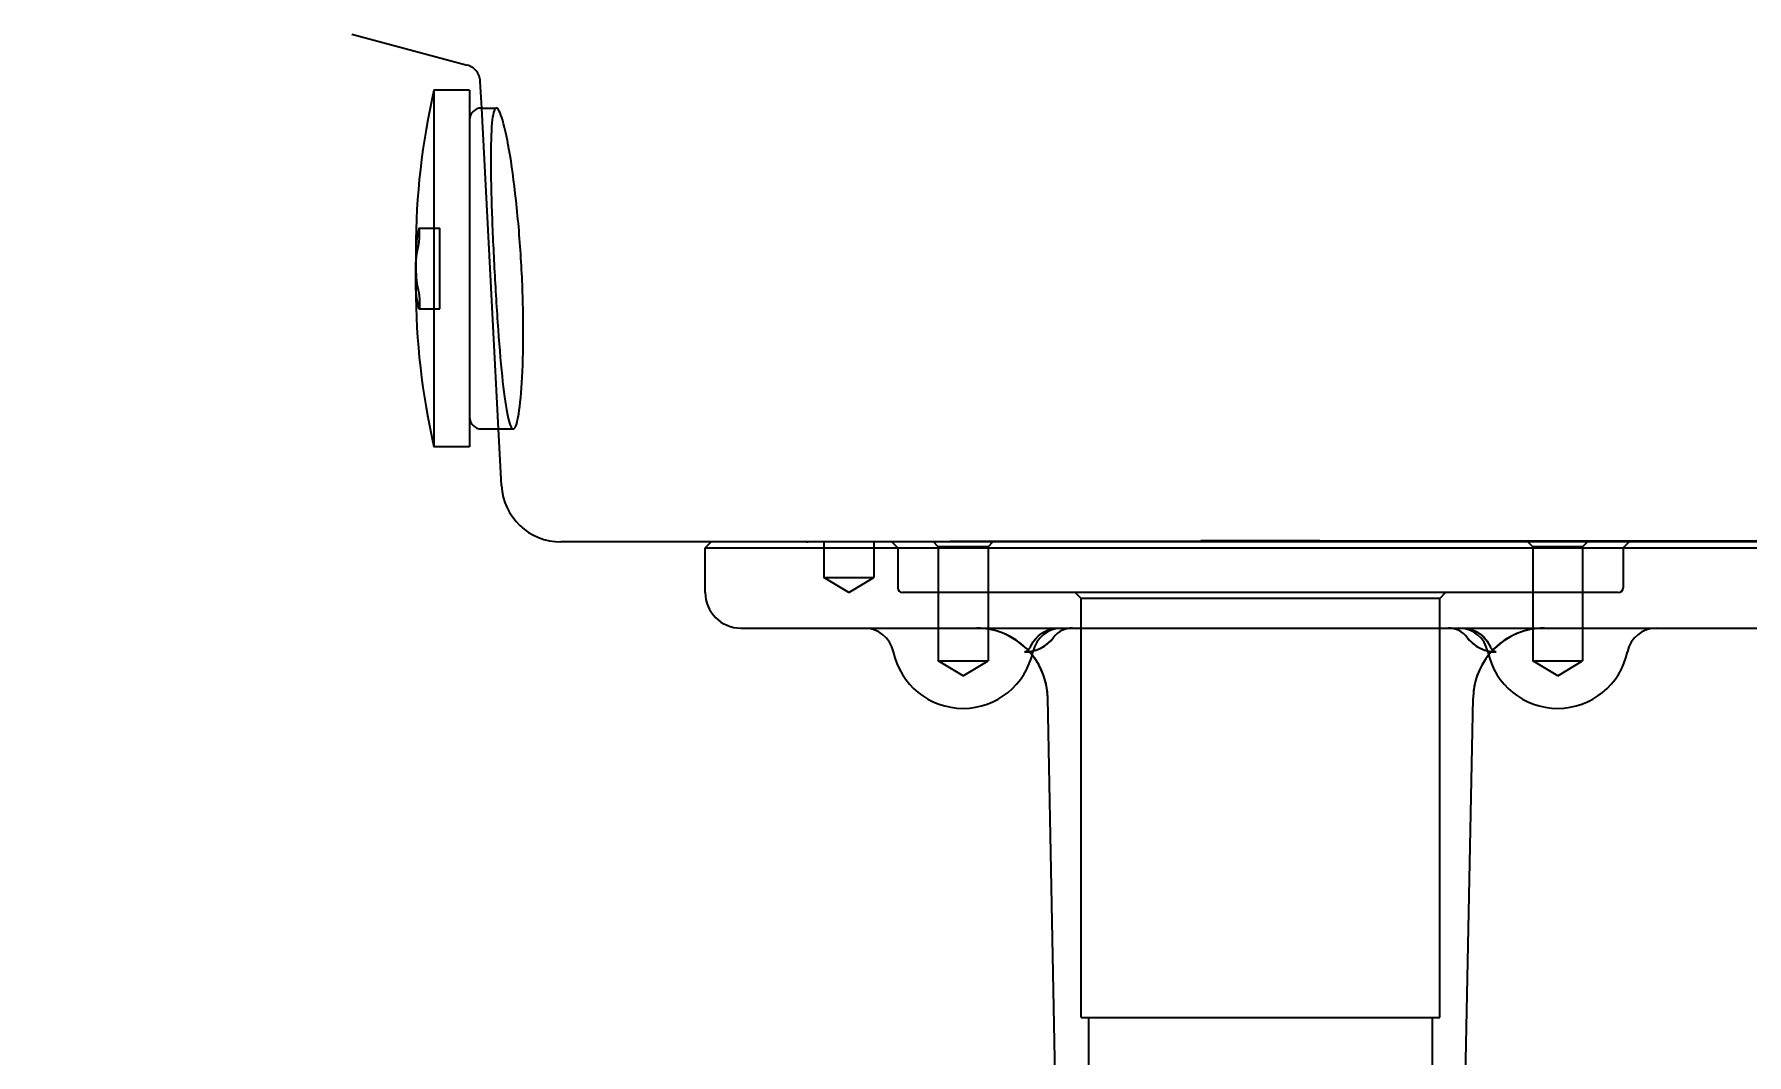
# Model space of a CAD drawing. Header units: millimetres. Extents: x -5247 to 64230, y -16204 to 29599.
# Drawn here: x 55772 to 55916, y 21295.6 to 21381.5 of the extents above; entities that cross this region are included whole.
import ezdxf
from ezdxf import colors
from ezdxf.entities.mleader import LeaderData, LeaderLine
from ezdxf.math import Vec2, Vec3

# ---------------------------------------------------------------- set-up
doc = ezdxf.new("R2010")
doc.units = ezdxf.units.MM
doc.layers.add('Выноски надписи', color=7, linetype='Continuous')
doc.styles.add('ISO_250', font='isocpeur.ttf', dxfattribs={"height": 250})

# ---------------------------------------------------------------- blocks, each defined once
blk = doc.blocks.new('_Dot')
at = {"color": 0, "linetype": 'ByBlock', "lineweight": -2}
blk.add_line((-0.5, 0), (-1, 0), dxfattribs=at)
at = {"color": 0, "linetype": 'ByBlock', "const_width": 0.5}
blk.add_lwpolyline([(-0.25, 0, 1), (0.25, 0, 1)], format="xyb", close=True, dxfattribs=at)
blk = doc.blocks.new('Siemens 7ME65202DF122JE1')
for p, q in [((-175.64, 145.41), (-165.95, 142.81)), ((-175.64, 145.41), (-165.95, 142.81)), ((-164.73, 139.2), (-164.85, 141.44)), ((-164.73, 139.2), (-164.85, 141.44)), ((-168.75, 140.7), (-168.75, 110.7)), ((-165.75, 140.7), (-168.75, 140.7)), ((-168.75, 140.7), (-168.75, 110.7)), ((-165.75, 140.7), (-168.75, 140.7)), ((-165.75, 140.7), (-165.75, 110.7)), ((-165.75, 140.7), (-165.75, 110.7)), ((-164.75, 139.2), (-163.5, 139.2)), ((-164.75, 139.2), (-163.5, 139.2)), ((-170.27, 127.28), (-170.27, 126.88)), ((-170.27, 127.28), (-170.27, 126.88)), ((-170.27, 126.88), (-170.27, 125.8)), ((-170.27, 126.88), (-170.27, 125.8)), ((-170.27, 125.6), (-170.27, 124.12)), ((-170.27, 125.6), (-170.27, 124.12)), ((-164.75, 112.2), (-162.08, 112.2)), ((-164.75, 112.2), (-162.08, 112.2)), ((-163.06, 107.44), (-163.31, 112.2)), ((-163.06, 107.44), (-163.31, 112.2)), ((-165.75, 110.7), (-168.75, 110.7)), ((-165.75, 110.7), (-168.75, 110.7)), ((-154.05, 102.7), (-158.07, 102.7)), ((-154.05, 102.7), (-158.07, 102.7)), ((-151.13, 102.7), (-154.05, 102.7)), ((-151.13, 102.7), (-154.05, 102.7)), ((-47.36, 102.7), (-151.13, 102.7)), ((-47.36, 102.7), (-151.13, 102.7)), ((-145.43, 102.7), (-145.93, 102.2)), ((-145.93, 102.2), (-52.57, 102.2)), ((-145.93, 98.45), (-145.93, 102.2)), ((-142.93, 95.45), (-55.57, 95.45)), ((-116.3, 47.7), (-117.13, 89.57)), ((-82.2, 47.7), (-81.37, 89.57))]:
    blk.add_line(p, q)
at = {"ltscale": 26.160671}
blk.add_line((-163.31, 112.2), (-164.73, 139.2), dxfattribs=at)
blk.add_line((-163.31, 112.2), (-164.73, 139.2), dxfattribs=at)
at = {"ltscale": 3.319536}
for p, q in [((-169.99, 129.09), (-168.25, 129.09)), ((-169.99, 129.09), (-168.25, 129.09)), ((-169.99, 122.31), (-168.25, 122.31)), ((-169.99, 122.31), (-168.25, 122.31))]:
    blk.add_line(p, q, dxfattribs=at)
at = {"ltscale": 3.630409}
blk.add_line((-168.25, 127.76), (-168.25, 129.09), dxfattribs=at)
blk.add_line((-168.25, 127.76), (-168.25, 129.09), dxfattribs=at)
at = {"ltscale": 22.743752}
blk.add_line((-168.25, 122.36), (-168.25, 127.76), dxfattribs=at)
blk.add_line((-168.25, 122.36), (-168.25, 127.76), dxfattribs=at)
at = {"ltscale": 0.517947}
blk.add_line((-168.25, 122.31), (-168.25, 122.36), dxfattribs=at)
blk.add_line((-168.25, 122.31), (-168.25, 122.36), dxfattribs=at)
at = {"ltscale": 1.346724}
for p, q in [((-145.43, 102.7), (-145.93, 102.2)), ((-129.75, 102.2), (-130.25, 102.7)), ((-129.75, 102.2), (-130.25, 102.7)), ((-68.75, 102.2), (-68.25, 102.7)), ((-68.75, 102.2), (-68.25, 102.7)), ((-114.32, 97.95), (-114.82, 98.45)), ((-114.32, 97.95), (-114.82, 98.45)), ((-84.17, 97.95), (-83.67, 98.45)), ((-84.17, 97.95), (-83.67, 98.45))]:
    blk.add_line(p, q, dxfattribs=at)
at = {"ltscale": 5.71399}
for p, q in [((-135.95, 102.7), (-135.95, 99.7)), ((-135.95, 102.7), (-135.95, 99.7)), ((-131.75, 102.7), (-131.75, 99.7)), ((-131.75, 102.7), (-131.75, 99.7))]:
    blk.add_line(p, q, dxfattribs=at)
at = {"ltscale": 1.077359}
for p, q in [((-126.35, 102.3), (-126.75, 102.7)), ((-126.35, 102.3), (-126.75, 102.7)), ((-122.15, 102.3), (-121.75, 102.7)), ((-122.15, 102.3), (-121.75, 102.7)), ((-76.35, 102.3), (-76.75, 102.7)), ((-76.35, 102.3), (-76.75, 102.7)), ((-72.15, 102.3), (-71.75, 102.7)), ((-72.15, 102.3), (-71.75, 102.7))]:
    blk.add_line(p, q, dxfattribs=at)
at = {"ltscale": 12.56584}
for p, q in [((-122.15, 102.3), (-126.35, 102.3)), ((-122.15, 102.3), (-126.35, 102.3)), ((-72.15, 102.3), (-76.35, 102.3)), ((-72.15, 102.3), (-76.35, 102.3)), ((-135.95, 99.7), (-131.75, 99.7)), ((-135.95, 99.7), (-131.75, 99.7)), ((-126.35, 92.7), (-122.15, 92.7)), ((-126.35, 92.7), (-122.15, 92.7)), ((-76.35, 92.7), (-72.15, 92.7)), ((-76.35, 92.7), (-72.15, 92.7))]:
    blk.add_line(p, q, dxfattribs=at)
at = {"ltscale": 23.222061}
for p, q in [((-126.35, 102.3), (-126.35, 92.7)), ((-126.35, 102.3), (-126.35, 92.7)), ((-122.15, 102.3), (-122.15, 92.7)), ((-122.15, 102.3), (-122.15, 92.7)), ((-76.35, 102.3), (-76.35, 92.7)), ((-76.35, 102.3), (-76.35, 92.7)), ((-72.15, 102.3), (-72.15, 92.7)), ((-72.15, 102.3), (-72.15, 92.7))]:
    blk.add_line(p, q, dxfattribs=at)
at = {"ltscale": 25.331339}
blk.add_line((-94.25, 102.8), (-104.25, 102.8), dxfattribs=at)
blk.add_line((-94.25, 102.8), (-104.25, 102.8), dxfattribs=at)
at = {"ltscale": 0.19037}
for p, q in [((-104.25, 102.7), (-104.25, 102.8)), ((-104.25, 102.7), (-104.25, 102.8)), ((-94.25, 102.7), (-94.25, 102.8)), ((-94.25, 102.7), (-94.25, 102.8))]:
    blk.add_line(p, q, dxfattribs=at)
at = {"ltscale": 25.335863}
blk.add_line((-145.93, 102.2), (-52.57, 102.2), dxfattribs=at)
at = {"ltscale": 7.142512}
blk.add_line((-145.93, 98.45), (-145.93, 102.2), dxfattribs=at)
at = {"ltscale": 6.380634}
for p, q in [((-129.75, 102.2), (-129.75, 98.85)), ((-129.75, 102.2), (-129.75, 98.85)), ((-68.75, 102.2), (-68.75, 98.85)), ((-68.75, 102.2), (-68.75, 98.85))]:
    blk.add_line(p, q, dxfattribs=at)
at = {"ltscale": 4.666274}
for p, q in [((-133.85, 98.44), (-135.95, 99.7)), ((-133.85, 98.44), (-135.95, 99.7)), ((-133.85, 98.44), (-131.75, 99.7)), ((-133.85, 98.44), (-131.75, 99.7)), ((-124.25, 91.44), (-126.35, 92.7)), ((-124.25, 91.44), (-126.35, 92.7)), ((-124.25, 91.44), (-122.15, 92.7)), ((-124.25, 91.44), (-122.15, 92.7)), ((-74.25, 91.44), (-76.35, 92.7)), ((-74.25, 91.44), (-76.35, 92.7)), ((-74.25, 91.44), (-72.15, 92.7)), ((-74.25, 91.44), (-72.15, 92.7))]:
    blk.add_line(p, q, dxfattribs=at)
at = {"ltscale": 25.415777}
blk.add_line((-69.15, 98.45), (-129.35, 98.45), dxfattribs=at)
blk.add_line((-69.15, 98.45), (-129.35, 98.45), dxfattribs=at)
at = {"ltscale": 25.457996}
for p, q in [((-84.17, 97.95), (-114.32, 97.95)), ((-84.17, 97.95), (-114.32, 97.95)), ((-114.32, 62.7), (-84.17, 62.7)), ((-114.32, 62.7), (-84.17, 62.7))]:
    blk.add_line(p, q, dxfattribs=at)
at = {"ltscale": 24.362431}
for p, q in [((-114.32, 62.7), (-114.32, 97.95)), ((-114.32, 62.7), (-114.32, 97.95)), ((-84.17, 62.7), (-84.17, 97.95)), ((-84.17, 62.7), (-84.17, 97.95))]:
    blk.add_line(p, q, dxfattribs=at)
at = {"ltscale": 25.531067}
blk.add_line((-142.93, 95.45), (-55.57, 95.45), dxfattribs=at)
at = {"ltscale": 25.065147}
for p, q in [((-116.2, 42.95), (-117.13, 89.57)), ((-82.3, 42.95), (-81.37, 89.57))]:
    blk.add_line(p, q, dxfattribs=at)
at = {"ltscale": 23.887276}
for p, q in [((-113.7, 62.7), (-113.7, 42.95)), ((-113.7, 62.7), (-113.7, 42.95)), ((-84.79, 62.7), (-84.79, 42.95)), ((-84.79, 62.7), (-84.79, 42.95))]:
    blk.add_line(p, q, dxfattribs=at)
for centre, radius, start, end in [((-110.27, 127.28), 60, 167.0726, 180), ((-110.27, 127.28), 60, 167.0726, 180), ((-164.75, 138.2), 1, 90, 180), ((-164.75, 138.2), 1, 90, 180), ((-110.27, 124.12), 60, 180, 192.9274), ((-110.27, 124.12), 60, 180, 192.9274), ((-164.75, 113.2), 1, 180, 270), ((-164.75, 113.2), 1, 180, 270), ((-158.07, 107.7), 5, 183, 270), ((-158.07, 107.7), 5, 183, 270), ((-142.93, 98.45), 3, 180, 270), ((-132.56, 92.95), 2.5, 11.8812, 90), ((-115.93, 92.95), 2.5, 90, 168.1188), ((-115.05, 93.45), 2, 90, 143.1301), ((-83.45, 93.45), 2, 36.8699, 90), ((-82.57, 92.95), 2.5, 11.8812, 90), ((-65.94, 92.95), 2.5, 90, 168.1188), ((-119.05, 96.45), 3, 283.2759, 323.1301), ((-79.45, 96.45), 3, 216.8699, 256.7241), ((-124.25, 94.7), 6, 191.8812, 348.1188), ((-123.13, 89.45), 6, 1.1403, 38.5521), ((-75.37, 89.45), 6, 141.4479, 178.8597), ((-74.25, 94.7), 6, 191.8812, 348.1188)]:
    blk.add_arc(centre, radius, start, end)
at = {"ltscale": 1.574702}
for centre, start, end in [((-110.27, 127.28), 180, 180.7895), ((-110.27, 127.28), 180, 180.7895), ((-110.27, 124.12), 179.2105, 180), ((-110.27, 124.12), 179.2105, 180)]:
    blk.add_arc(centre, 60, start, end, dxfattribs=at)
at = {"ltscale": 8.975572}
blk.add_arc((-142.93, 98.45), 3, 180, 270, dxfattribs=at)
at = {"ltscale": 1.196656}
for centre, start, end in [((-129.35, 98.85), 180, 270), ((-129.35, 98.85), 180, 270), ((-69.15, 98.85), 270, 0), ((-69.15, 98.85), 270, 0)]:
    blk.add_arc(centre, 0.4, start, end, dxfattribs=at)
at = {"ltscale": 6.492206}
for centre, start, end in [((-132.56, 92.95), 11.8812, 90), ((-115.93, 92.95), 90, 168.1188), ((-82.57, 92.95), 11.8812, 90), ((-65.94, 92.95), 90, 168.1188)]:
    blk.add_arc(centre, 2.5, start, end, dxfattribs=at)
at = {"ltscale": 22.509342}
for centre, start, end in [((-123.13, 89.45), 1.1403, 90), ((-75.37, 89.45), 90, 178.8597)]:
    blk.add_arc(centre, 6, start, end, dxfattribs=at)
at = {"ltscale": 10.261662}
for centre, start, end in [((-123.13, 89.45), 38.5521, 90), ((-75.37, 89.45), 90, 141.4479)]:
    blk.add_arc(centre, 6, start, end, dxfattribs=at)
at = {"ltscale": 3.532332}
for centre, start, end in [((-115.05, 93.45), 90, 143.1301), ((-83.45, 93.45), 36.8699, 90)]:
    blk.add_arc(centre, 2, start, end, dxfattribs=at)
at = {"ltscale": 5.362989}
for centre, start, end in [((-119.05, 96.45), 269.3538, 323.1301), ((-79.45, 96.45), 216.8699, 270.6462)]:
    blk.add_arc(centre, 3, start, end, dxfattribs=at)
at = {"ltscale": 26.384731}
for centre in [(-124.25, 94.7), (-74.25, 94.7)]:
    blk.add_arc(centre, 6, 191.8812, 348.1188, dxfattribs=at)
at = {"ltscale": 1.388339}
for centre, start, end in [((-119.05, 96.45), 269.3538, 283.2759), ((-79.45, 96.45), 256.7241, 270.6462)]:
    blk.add_arc(centre, 3, start, end, dxfattribs=at)
at = {"ltscale": 0.004166}
blk.add_ellipse((-116.77, 93.05), major_axis=(-1.81, 0.85), ratio=0.59008, start_param=6.282066, end_param=6.283185, dxfattribs=at)
blk.add_ellipse((-116.77, 93.05), major_axis=(-1.81, 0.85), ratio=0.59008, start_param=6.282066, end_param=6.283185, dxfattribs=at)
at = {"ltscale": 0.003773}
blk.add_ellipse((-81.73, 93.05), major_axis=(1.81, 0.85), ratio=0.59008, start_param=0, end_param=0.001017, dxfattribs=at)
blk.add_ellipse((-81.73, 93.05), major_axis=(1.81, 0.85), ratio=0.59008, start_param=0, end_param=0.001017, dxfattribs=at)
for points, knots in [([(-164.85, 141.44), (-164.85, 141.6), (-164.89, 141.77), (-165.01, 142.06), (-165.09, 142.2), (-165.3, 142.45), (-165.42, 142.56), (-165.68, 142.72), (-165.81, 142.77), (-165.95, 142.81)], [0, 0, 0, 0, 0.0485901, 0.0485901, 0.0963571, 0.0963571, 0.1441535, 0.1441535, 0.187717, 0.187717, 0.187717, 0.187717]), ([(-164.85, 141.44), (-164.85, 141.6), (-164.89, 141.77), (-165.01, 142.06), (-165.09, 142.2), (-165.3, 142.45), (-165.42, 142.56), (-165.68, 142.72), (-165.81, 142.77), (-165.95, 142.81)], [0, 0, 0, 0, 0.0485901, 0.0485901, 0.0963571, 0.0963571, 0.1441535, 0.1441535, 0.187717, 0.187717, 0.187717, 0.187717]), ([(-162.08, 112.2), (-161.94, 112.2), (-161.79, 112.53), (-161.53, 113.88), (-161.42, 114.92), (-161.27, 117.3), (-161.23, 118.81), (-161.23, 122.12), (-161.28, 123.92), (-161.37, 125.61), (-161.46, 127.31), (-161.6, 129.13), (-161.94, 132.47), (-162.14, 133.99), (-162.54, 136.4), (-162.76, 137.45), (-163.17, 138.84), (-163.35, 139.19), (-163.5, 139.2), (-163.5, 139.2), (-163.5, 139.2)], [-2.028546, -2.028546, -2.028546, -2.028546, -1.524792, -1.524792, -1.015036, -1.015036, -0.507518, -0.507518, 0, 0, 0, 0.511436, 0.511436, 1.022872, 1.022872, 1.535036, 1.535036, 2.047199, 2.047199, 2.053202, 2.053202, 2.053202, 2.053202]), ([(-162.08, 112.2), (-161.94, 112.2), (-161.79, 112.53), (-161.53, 113.88), (-161.42, 114.92), (-161.27, 117.3), (-161.23, 118.81), (-161.23, 122.12), (-161.28, 123.92), (-161.37, 125.61), (-161.46, 127.31), (-161.6, 129.13), (-161.94, 132.47), (-162.14, 133.99), (-162.54, 136.4), (-162.76, 137.45), (-163.17, 138.84), (-163.35, 139.19), (-163.5, 139.2), (-163.5, 139.2), (-163.5, 139.2)], [-2.028546, -2.028546, -2.028546, -2.028546, -1.524792, -1.524792, -1.015036, -1.015036, -0.507518, -0.507518, 0, 0, 0, 0.511436, 0.511436, 1.022872, 1.022872, 1.535036, 1.535036, 2.047199, 2.047199, 2.053202, 2.053202, 2.053202, 2.053202]), ([(-170.02, 129.04), (-170.19, 128.3), (-170.27, 127.58), (-170.27, 126.82), (-170.27, 126.75), (-170.27, 126.58), (-170.26, 126.45), (-170.26, 126.23), (-170.27, 126.1), (-170.27, 125.94), (-170.27, 125.86), (-170.27, 125.77), (-170.27, 125.73), (-170.27, 125.7)], [-18.7427469, -18.7427469, -18.7427469, -18.7427469, -18.1988487, -18.1988487, -18.1503192, -18.1503192, -18.0660488, -18.0660488, -17.9817784, -17.9817784, -17.9332489, -17.9332489, -17.9073901, -17.9073901, -17.9073901, -17.9073901]), ([(-170.02, 129.04), (-170.19, 128.3), (-170.27, 127.58), (-170.27, 126.82), (-170.27, 126.75), (-170.27, 126.58), (-170.26, 126.45), (-170.26, 126.23), (-170.27, 126.1), (-170.27, 125.94), (-170.27, 125.86), (-170.27, 125.77), (-170.27, 125.73), (-170.27, 125.7)], [-18.7427469, -18.7427469, -18.7427469, -18.7427469, -18.1988487, -18.1988487, -18.1503192, -18.1503192, -18.0660488, -18.0660488, -17.9817784, -17.9817784, -17.9332489, -17.9332489, -17.9073901, -17.9073901, -17.9073901, -17.9073901]), ([(-170.02, 127.76), (-170.01, 127.76), (-170.01, 127.77), (-170.01, 127.81), (-170, 127.85), (-169.99, 127.94), (-169.98, 128), (-169.97, 128.13), (-169.97, 128.21), (-169.96, 128.35), (-169.96, 128.42), (-169.95, 128.54), (-169.95, 128.6), (-169.95, 128.66), (-169.95, 128.75), (-169.95, 128.82), (-169.96, 128.95), (-169.97, 129), (-169.98, 129.07), (-169.98, 129.09), (-170, 129.09), (-170, 129.08), (-170.01, 129.06), (-170.01, 129.05), (-170.02, 129.04), (-170.02, 129.04), (-170.02, 129.04)], [0.3281394, 0.3281394, 0.3281394, 0.3281394, 0.3350624, 0.3350624, 0.3527912, 0.3527912, 0.3751807, 0.3751807, 0.3993255, 0.3993255, 0.4189046, 0.4189046, 0.4374649, 0.4374649, 0.4374649, 0.4649434, 0.4649434, 0.4922699, 0.4922699, 0.5185632, 0.5185632, 0.5381785, 0.5381785, 0.5466698, 0.5466698, 0.5468838, 0.5468838, 0.5468838, 0.5468838]), ([(-170.02, 127.76), (-170.01, 127.76), (-170.01, 127.77), (-170.01, 127.81), (-170, 127.85), (-169.99, 127.94), (-169.98, 128), (-169.97, 128.13), (-169.97, 128.21), (-169.96, 128.35), (-169.96, 128.42), (-169.95, 128.54), (-169.95, 128.6), (-169.95, 128.66), (-169.95, 128.75), (-169.95, 128.82), (-169.96, 128.95), (-169.97, 129), (-169.98, 129.07), (-169.98, 129.09), (-170, 129.09), (-170, 129.08), (-170.01, 129.06), (-170.01, 129.05), (-170.02, 129.04), (-170.02, 129.04), (-170.02, 129.04)], [0.3281394, 0.3281394, 0.3281394, 0.3281394, 0.3350624, 0.3350624, 0.3527912, 0.3527912, 0.3751807, 0.3751807, 0.3993255, 0.3993255, 0.4189046, 0.4189046, 0.4374649, 0.4374649, 0.4374649, 0.4649434, 0.4649434, 0.4922699, 0.4922699, 0.5185632, 0.5185632, 0.5381785, 0.5381785, 0.5466698, 0.5466698, 0.5468838, 0.5468838, 0.5468838, 0.5468838])]:
    blk.add_open_spline(points, degree=3, knots=knots)
at = {"ltscale": 25.692331}
blk.add_open_spline([(-163.5, 139.2), (-163.64, 139.2), (-163.76, 138.87), (-163.92, 137.51), (-163.96, 136.48), (-163.97, 134.08), (-163.95, 132.56), (-163.84, 129.24), (-163.76, 127.43), (-163.58, 124.04), (-163.47, 122.23), (-163.23, 118.91), (-163.1, 117.39), (-162.84, 114.99), (-162.69, 113.94), (-162.39, 112.55), (-162.23, 112.21), (-162.08, 112.2), (-162.08, 112.2), (-162.08, 112.2)], degree=3, knots=[2.053202, 2.053202, 2.053202, 2.053202, 2.557164, 2.557164, 3.067128, 3.067128, 3.576671, 3.576671, 4.086213, 4.086213, 4.594914, 4.594914, 5.103615, 5.103615, 5.613346, 5.613346, 6.123077, 6.123077, 6.12908, 6.12908, 6.12908, 6.12908], dxfattribs=at)
blk.add_open_spline([(-163.5, 139.2), (-163.64, 139.2), (-163.76, 138.87), (-163.92, 137.51), (-163.96, 136.48), (-163.97, 134.08), (-163.95, 132.56), (-163.84, 129.24), (-163.76, 127.43), (-163.58, 124.04), (-163.47, 122.23), (-163.23, 118.91), (-163.1, 117.39), (-162.84, 114.99), (-162.69, 113.94), (-162.39, 112.55), (-162.23, 112.21), (-162.08, 112.2), (-162.08, 112.2), (-162.08, 112.2)], degree=3, knots=[2.053202, 2.053202, 2.053202, 2.053202, 2.557164, 2.557164, 3.067128, 3.067128, 3.576671, 3.576671, 4.086213, 4.086213, 4.594914, 4.594914, 5.103615, 5.103615, 5.613346, 5.613346, 6.123077, 6.123077, 6.12908, 6.12908, 6.12908, 6.12908], dxfattribs=at)
at = {"ltscale": 20.502888}
for points in [[(-170.02, 129.04), (-170.19, 128.3), (-170.27, 127.58), (-170.27, 126.82), (-170.27, 126.75), (-170.27, 126.58), (-170.26, 126.45), (-170.26, 126.23), (-170.27, 126.1), (-170.27, 125.94), (-170.27, 125.86), (-170.27, 125.8)], [(-170.02, 129.04), (-170.19, 128.3), (-170.27, 127.58), (-170.27, 126.82), (-170.27, 126.75), (-170.27, 126.58), (-170.26, 126.45), (-170.26, 126.23), (-170.27, 126.1), (-170.27, 125.94), (-170.27, 125.86), (-170.27, 125.8)], [(-170.02, 122.36), (-170.19, 123.1), (-170.27, 123.82), (-170.27, 124.58), (-170.27, 124.65), (-170.27, 124.82), (-170.26, 124.95), (-170.26, 125.17), (-170.27, 125.3), (-170.27, 125.46), (-170.27, 125.54), (-170.27, 125.6)], [(-170.02, 122.36), (-170.19, 123.1), (-170.27, 123.82), (-170.27, 124.58), (-170.27, 124.65), (-170.27, 124.82), (-170.26, 124.95), (-170.26, 125.17), (-170.27, 125.3), (-170.27, 125.46), (-170.27, 125.54), (-170.27, 125.6)], [(-170.02, 122.36), (-170.19, 123.1), (-170.27, 123.82), (-170.27, 124.58), (-170.27, 124.65), (-170.27, 124.82), (-170.26, 124.95), (-170.26, 125.17), (-170.27, 125.3), (-170.27, 125.46), (-170.27, 125.54), (-170.27, 125.6)], [(-170.02, 122.36), (-170.19, 123.1), (-170.27, 123.82), (-170.27, 124.58), (-170.27, 124.65), (-170.27, 124.82), (-170.26, 124.95), (-170.26, 125.17), (-170.27, 125.3), (-170.27, 125.46), (-170.27, 125.54), (-170.27, 125.6)]]:
    blk.add_open_spline(points, degree=3, knots=[-18.7427469, -18.7427469, -18.7427469, -18.7427469, -18.1988487, -18.1988487, -18.1503192, -18.1503192, -18.0660488, -18.0660488, -17.9817784, -17.9817784, -17.9332489, -17.9332489, -17.9332489, -17.9332489], dxfattribs=at)
for points in [[(-170.27, 125.6), (-170.27, 126.29), (-170.19, 127.02), (-170.02, 127.76)], [(-170.27, 125.6), (-170.27, 126.29), (-170.19, 127.02), (-170.02, 127.76)], [(-170.27, 125.8), (-170.27, 125.77), (-170.27, 125.73), (-170.27, 125.7)], [(-170.27, 125.8), (-170.27, 125.77), (-170.27, 125.73), (-170.27, 125.7)], [(-170.27, 125.6), (-170.27, 125.63), (-170.27, 125.67), (-170.27, 125.7)], [(-170.27, 125.6), (-170.27, 125.63), (-170.27, 125.67), (-170.27, 125.7)]]:
    blk.add_open_spline(points, degree=3)
at = {"ltscale": 10.254215}
for points in [[(-170.27, 125.7), (-170.26, 126.36), (-170.19, 127.05), (-170.02, 127.76)], [(-170.27, 125.7), (-170.26, 126.36), (-170.19, 127.05), (-170.02, 127.76)], [(-170.27, 125.7), (-170.26, 125.04), (-170.19, 124.35), (-170.02, 123.64)], [(-170.27, 125.7), (-170.26, 125.04), (-170.19, 124.35), (-170.02, 123.64)], [(-170.27, 125.7), (-170.26, 125.04), (-170.19, 124.35), (-170.02, 123.64)], [(-170.27, 125.7), (-170.26, 125.04), (-170.19, 124.35), (-170.02, 123.64)]]:
    blk.add_open_spline(points, degree=3, dxfattribs=at)
at = {"ltscale": 4.157373}
blk.add_open_spline([(-170.02, 123.64), (-170.01, 123.64), (-170.01, 123.63), (-170.01, 123.59), (-170, 123.55), (-169.99, 123.46), (-169.98, 123.4), (-169.97, 123.27), (-169.97, 123.19), (-169.96, 123.05), (-169.96, 122.98), (-169.95, 122.86), (-169.95, 122.8), (-169.95, 122.74), (-169.95, 122.65), (-169.95, 122.58), (-169.96, 122.45), (-169.97, 122.4), (-169.98, 122.33), (-169.98, 122.31), (-170, 122.31), (-170, 122.32), (-170.01, 122.34), (-170.01, 122.35), (-170.02, 122.36), (-170.02, 122.36), (-170.02, 122.36)], degree=3, knots=[0.3281394, 0.3281394, 0.3281394, 0.3281394, 0.3350624, 0.3350624, 0.3527912, 0.3527912, 0.3751807, 0.3751807, 0.3993255, 0.3993255, 0.4189046, 0.4189046, 0.4374649, 0.4374649, 0.4374649, 0.4649434, 0.4649434, 0.4922699, 0.4922699, 0.5185632, 0.5185632, 0.5381785, 0.5381785, 0.5466698, 0.5466698, 0.5468838, 0.5468838, 0.5468838, 0.5468838], dxfattribs=at)
blk.add_open_spline([(-170.02, 123.64), (-170.01, 123.64), (-170.01, 123.63), (-170.01, 123.59), (-170, 123.55), (-169.99, 123.46), (-169.98, 123.4), (-169.97, 123.27), (-169.97, 123.19), (-169.96, 123.05), (-169.96, 122.98), (-169.95, 122.86), (-169.95, 122.8), (-169.95, 122.74), (-169.95, 122.65), (-169.95, 122.58), (-169.96, 122.45), (-169.97, 122.4), (-169.98, 122.33), (-169.98, 122.31), (-170, 122.31), (-170, 122.32), (-170.01, 122.34), (-170.01, 122.35), (-170.02, 122.36), (-170.02, 122.36), (-170.02, 122.36)], degree=3, knots=[0.3281394, 0.3281394, 0.3281394, 0.3281394, 0.3350624, 0.3350624, 0.3527912, 0.3527912, 0.3751807, 0.3751807, 0.3993255, 0.3993255, 0.4189046, 0.4189046, 0.4374649, 0.4374649, 0.4374649, 0.4649434, 0.4649434, 0.4922699, 0.4922699, 0.5185632, 0.5185632, 0.5381785, 0.5381785, 0.5466698, 0.5466698, 0.5468838, 0.5468838, 0.5468838, 0.5468838], dxfattribs=at)
at = {"ltscale": 25.810678}
blk.add_open_spline([(-47.26, 102.75), (-48.36, 102.75), (-49.47, 102.75), (-55.11, 102.75), (-59.66, 102.76), (-68.59, 102.76), (-72.96, 102.76), (-81.3, 102.76), (-85.68, 102.76), (-94.66, 102.76), (-99.25, 102.75), (-108.42, 102.75), (-113.01, 102.74), (-119.72, 102.73), (-121.94, 102.73), (-126.28, 102.72), (-128.41, 102.72), (-131.38, 102.71), (-132.37, 102.71), (-133.85, 102.71), (-134.34, 102.71), (-135.31, 102.71), (-135.78, 102.7), (-136.39, 102.7), (-136.58, 102.7), (-136.86, 102.7), (-136.95, 102.7), (-137.08, 102.7), (-137.13, 102.7), (-137.22, 102.7), (-137.26, 102.7), (-137.32, 102.7), (-137.34, 102.7), (-137.37, 102.7), (-137.38, 102.7), (-137.4, 102.7), (-137.41, 102.7), (-137.42, 102.7), (-137.43, 102.7), (-137.43, 102.7), (-137.43, 102.7), (-137.43, 102.7), (-137.43, 102.7), (-137.43, 102.7), (-137.43, 102.7), (-137.43, 102.7), (-137.43, 102.7), (-137.42, 102.7), (-137.42, 102.7), (-137.41, 102.7), (-137.41, 102.7), (-137.4, 102.7), (-137.39, 102.7), (-137.38, 102.7), (-137.37, 102.7), (-137.33, 102.7), (-137.31, 102.7), (-137.29, 102.7)], degree=3, knots=[-14.14371, -14.14371, -14.14371, -14.14371, -13.838359, -13.838359, -12.58437, -12.58437, -11.330381, -11.330381, -10.076391, -10.076391, -8.822402, -8.822402, -7.568412, -7.568412, -6.941418, -6.941418, -6.314423, -6.314423, -6.042816, -6.042816, -5.907013, -5.907013, -5.771209, -5.771209, -5.719605, -5.719605, -5.693804, -5.693804, -5.680903, -5.680903, -5.668002, -5.668002, -5.661996, -5.661996, -5.658993, -5.658993, -5.65599, -5.65599, -5.654539, -5.654539, -5.654165, -5.654165, -5.653869, -5.653869, -5.653573, -5.653573, -5.653205, -5.653205, -5.651791, -5.651791, -5.650321, -5.650321, -5.64885, -5.64885, -5.645909, -5.645909, -5.640027, -5.640027, -5.640027, -5.640027], dxfattribs=at)
blk.add_open_spline([(-47.26, 102.75), (-48.36, 102.75), (-49.47, 102.75), (-55.11, 102.75), (-59.66, 102.76), (-68.59, 102.76), (-72.96, 102.76), (-81.3, 102.76), (-85.68, 102.76), (-94.66, 102.76), (-99.25, 102.75), (-108.42, 102.75), (-113.01, 102.74), (-119.72, 102.73), (-121.94, 102.73), (-126.28, 102.72), (-128.41, 102.72), (-131.38, 102.71), (-132.37, 102.71), (-133.85, 102.71), (-134.34, 102.71), (-135.31, 102.71), (-135.78, 102.7), (-136.39, 102.7), (-136.58, 102.7), (-136.86, 102.7), (-136.95, 102.7), (-137.08, 102.7), (-137.13, 102.7), (-137.22, 102.7), (-137.26, 102.7), (-137.32, 102.7), (-137.34, 102.7), (-137.37, 102.7), (-137.38, 102.7), (-137.4, 102.7), (-137.41, 102.7), (-137.42, 102.7), (-137.43, 102.7), (-137.43, 102.7), (-137.43, 102.7), (-137.43, 102.7), (-137.43, 102.7), (-137.43, 102.7), (-137.43, 102.7), (-137.43, 102.7), (-137.43, 102.7), (-137.42, 102.7), (-137.42, 102.7), (-137.41, 102.7), (-137.41, 102.7), (-137.4, 102.7), (-137.39, 102.7), (-137.38, 102.7), (-137.37, 102.7), (-137.33, 102.7), (-137.31, 102.7), (-137.29, 102.7)], degree=3, knots=[-14.14371, -14.14371, -14.14371, -14.14371, -13.838359, -13.838359, -12.58437, -12.58437, -11.330381, -11.330381, -10.076391, -10.076391, -8.822402, -8.822402, -7.568412, -7.568412, -6.941418, -6.941418, -6.314423, -6.314423, -6.042816, -6.042816, -5.907013, -5.907013, -5.771209, -5.771209, -5.719605, -5.719605, -5.693804, -5.693804, -5.680903, -5.680903, -5.668002, -5.668002, -5.661996, -5.661996, -5.658993, -5.658993, -5.65599, -5.65599, -5.654539, -5.654539, -5.654165, -5.654165, -5.653869, -5.653869, -5.653573, -5.653573, -5.653205, -5.653205, -5.651791, -5.651791, -5.650321, -5.650321, -5.64885, -5.64885, -5.645909, -5.645909, -5.640027, -5.640027, -5.640027, -5.640027], dxfattribs=at)
at = {"ltscale": 5.622345}
blk.add_open_spline([(-118.58, 93.91), (-118.45, 94.18), (-118.27, 94.44), (-117.86, 94.87), (-117.63, 95.04), (-117.15, 95.28), (-116.91, 95.37), (-116.53, 95.44), (-116.4, 95.45), (-116.26, 95.45)], degree=3, knots=[0, 0, 0, 0, 0.09231, 0.09231, 0.1780944, 0.1780944, 0.2532925, 0.2532925, 0.2939127, 0.2939127, 0.2939127, 0.2939127], dxfattribs=at)
blk.add_open_spline([(-118.58, 93.91), (-118.45, 94.18), (-118.27, 94.44), (-117.86, 94.87), (-117.63, 95.04), (-117.15, 95.28), (-116.91, 95.37), (-116.53, 95.44), (-116.4, 95.45), (-116.26, 95.45)], degree=3, knots=[0, 0, 0, 0, 0.09231, 0.09231, 0.1780944, 0.1780944, 0.2532925, 0.2532925, 0.2939127, 0.2939127, 0.2939127, 0.2939127], dxfattribs=at)
at = {"ltscale": 5.623634}
blk.add_open_spline([(-118.58, 93.91), (-118.45, 94.17), (-118.29, 94.42), (-117.89, 94.84), (-117.67, 95.01), (-117.2, 95.26), (-116.96, 95.35), (-116.57, 95.43), (-116.41, 95.45), (-116.26, 95.45)], degree=3, knots=[0, 0, 0, 0, 0.0891796, 0.0891796, 0.1719961, 0.1719961, 0.2484548, 0.2484548, 0.2940156, 0.2940156, 0.2940156, 0.2940156], dxfattribs=at)
blk.add_open_spline([(-118.58, 93.91), (-118.45, 94.17), (-118.29, 94.42), (-117.89, 94.84), (-117.67, 95.01), (-117.2, 95.26), (-116.96, 95.35), (-116.57, 95.43), (-116.41, 95.45), (-116.26, 95.45)], degree=3, knots=[0, 0, 0, 0, 0.0891796, 0.0891796, 0.1719961, 0.1719961, 0.2484548, 0.2484548, 0.2940156, 0.2940156, 0.2940156, 0.2940156], dxfattribs=at)
at = {"ltscale": 5.62248}
blk.add_open_spline([(-82.24, 95.45), (-82.06, 95.45), (-81.88, 95.43), (-81.51, 95.34), (-81.3, 95.26), (-80.86, 95.03), (-80.63, 94.86), (-80.26, 94.47), (-80.11, 94.26), (-79.97, 94), (-79.94, 93.95), (-79.92, 93.91)], degree=3, knots=[0, 0, 0, 0, 0.0532148, 0.0532148, 0.1176503, 0.1176503, 0.2029079, 0.2029079, 0.2781577, 0.2781577, 0.2941453, 0.2941453, 0.2941453, 0.2941453], dxfattribs=at)
blk.add_open_spline([(-82.24, 95.45), (-82.06, 95.45), (-81.88, 95.43), (-81.51, 95.34), (-81.3, 95.26), (-80.86, 95.03), (-80.63, 94.86), (-80.26, 94.47), (-80.11, 94.26), (-79.97, 94), (-79.94, 93.95), (-79.92, 93.91)], degree=3, knots=[0, 0, 0, 0, 0.0532148, 0.0532148, 0.1176503, 0.1176503, 0.2029079, 0.2029079, 0.2781577, 0.2781577, 0.2941453, 0.2941453, 0.2941453, 0.2941453], dxfattribs=at)
at = {"ltscale": 5.623724}
blk.add_open_spline([(-82.24, 95.45), (-82.05, 95.45), (-81.86, 95.42), (-81.47, 95.32), (-81.26, 95.24), (-80.81, 95), (-80.58, 94.82), (-80.22, 94.42), (-80.08, 94.21), (-79.95, 93.96), (-79.93, 93.93), (-79.92, 93.91)], degree=3, knots=[0, 0, 0, 0, 0.0562675, 0.0562675, 0.1238076, 0.1238076, 0.2082725, 0.2082725, 0.2847922, 0.2847922, 0.2941716, 0.2941716, 0.2941716, 0.2941716], dxfattribs=at)
blk.add_open_spline([(-82.24, 95.45), (-82.05, 95.45), (-81.86, 95.42), (-81.47, 95.32), (-81.26, 95.24), (-80.81, 95), (-80.58, 94.82), (-80.22, 94.42), (-80.08, 94.21), (-79.95, 93.96), (-79.93, 93.93), (-79.92, 93.91)], degree=3, knots=[0, 0, 0, 0, 0.0562675, 0.0562675, 0.1238076, 0.1238076, 0.2082725, 0.2082725, 0.2847922, 0.2847922, 0.2941716, 0.2941716, 0.2941716, 0.2941716], dxfattribs=at)
at = {"ltscale": 5.692651}
for points, knots in [([(-118.58, 93.91), (-118.62, 93.81), (-118.67, 93.74), (-118.76, 93.62), (-118.8, 93.58), (-118.86, 93.52), (-118.89, 93.5), (-118.94, 93.47), (-118.96, 93.47), (-119.01, 93.45), (-119.04, 93.45), (-119.08, 93.45)], [2.2924364, 2.2924364, 2.2924364, 2.2924364, 2.4639103, 2.4639103, 2.6353842, 2.6353842, 2.8068581, 2.8068581, 2.9783319, 2.9783319, 3.1498058, 3.1498058, 3.1498058, 3.1498058]), ([(-118.58, 93.91), (-118.62, 93.81), (-118.67, 93.74), (-118.76, 93.62), (-118.8, 93.58), (-118.86, 93.52), (-118.89, 93.5), (-118.94, 93.47), (-118.96, 93.47), (-119.01, 93.45), (-119.04, 93.45), (-119.08, 93.45)], [2.2924364, 2.2924364, 2.2924364, 2.2924364, 2.4639103, 2.4639103, 2.6353842, 2.6353842, 2.8068581, 2.8068581, 2.9783319, 2.9783319, 3.1498058, 3.1498058, 3.1498058, 3.1498058]), ([(-79.42, 93.45), (-79.46, 93.45), (-79.49, 93.45), (-79.54, 93.47), (-79.56, 93.47), (-79.61, 93.5), (-79.64, 93.52), (-79.7, 93.58), (-79.74, 93.62), (-79.83, 93.74), (-79.88, 93.81), (-79.92, 93.91)], [3.1333795, 3.1333795, 3.1333795, 3.1333795, 3.3048534, 3.3048534, 3.4763272, 3.4763272, 3.6478011, 3.6478011, 3.819275, 3.819275, 3.9907489, 3.9907489, 3.9907489, 3.9907489]), ([(-79.42, 93.45), (-79.46, 93.45), (-79.49, 93.45), (-79.54, 93.47), (-79.56, 93.47), (-79.61, 93.5), (-79.64, 93.52), (-79.7, 93.58), (-79.74, 93.62), (-79.83, 93.74), (-79.88, 93.81), (-79.92, 93.91)], [3.1333795, 3.1333795, 3.1333795, 3.1333795, 3.3048534, 3.3048534, 3.4763272, 3.4763272, 3.6478011, 3.6478011, 3.819275, 3.819275, 3.9907489, 3.9907489, 3.9907489, 3.9907489])]:
    blk.add_open_spline(points, degree=3, knots=knots, dxfattribs=at)

msp = doc.modelspace()

# ---------------------------------------------------------------- block references
msp.add_blockref('Siemens 7ME65202DF122JE1', (55974.308, 21236.076))

# ---------------------------------------------------------------- leaders
at = {"layer": 'Выноски надписи'}
ml = msp.add_multileader_mtext('Standard', dxfattribs=at)
ml.set_content('МЩУНР', color=256, style='ISO_250')
ml.set_leader_properties()
ml.set_arrow_properties(name='DOT')
ml.build(insert=Vec2(0, 0))
ml.multileader.update_dxf_attribs({"text_left_attachment_type": 6, "text_right_attachment_type": 6, "dogleg_length": 100, "arrow_head_size": 50})
ctx = ml.context
ctx.base_point, ctx.char_height, ctx.arrow_head_size, ctx.plane_origin = Vec3(55560.208, 18987.724), 100, 50, Vec3(50928.404, 21081.171)
ctx.left_attachment, ctx.right_attachment = 6, 6
notes = []
notes.append((ctx, [(1, (1, 1, 0), (55460.208, 18987.724), (1, 0), 100, [(0, [(54718.058, 21869.082)], 0, [])])]))
ctx.mtext.insert, ctx.mtext.width, ctx.mtext.defined_height, ctx.mtext.flow_direction = Vec3(55562.208, 19107.724), 586.7072, 216.54, 5
for ctx, leaders in notes:
    for number, flags, end, landing, length, lines in leaders:
        leader = LeaderData()
        leader.index, (leader.has_last_leader_line, leader.has_dogleg_vector, leader.attachment_direction) = number, flags
        leader.last_leader_point, leader.dogleg_vector, leader.dogleg_length = Vec3(end), Vec3(landing), length
        for number, points, colour, breaks in lines:
            line = LeaderLine()
            line.index, line.vertices, line.color, line.breaks = number, Vec3.list(points), colors.encode_raw_color(colour), breaks
            leader.lines.append(line)
        ctx.leaders.append(leader)

doc.saveas('drawing.dxf')
